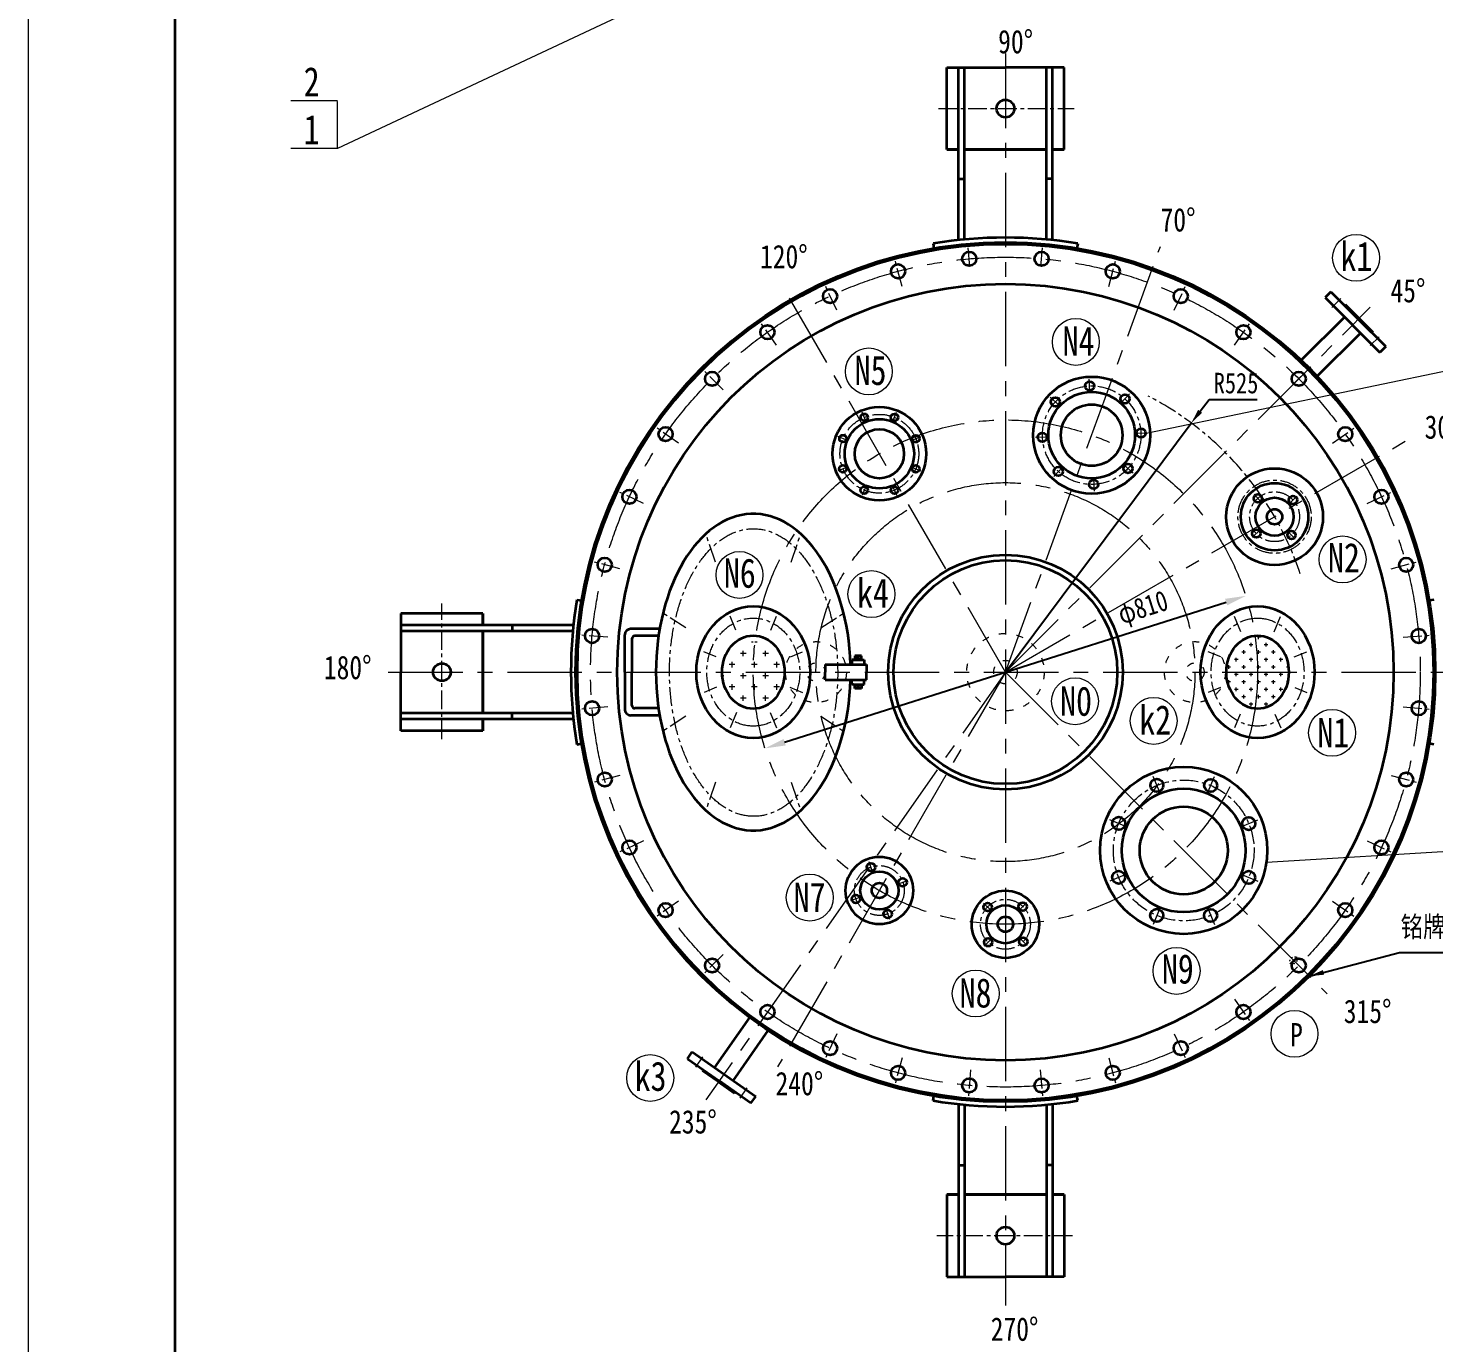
# Model space of a CAD drawing. Header units: millimetres. Extents: x 10132 to 16072, y 1336 to 9746.
# Drawn here: x 10132 to 12529, y 3486 to 5728 of the extents above; entities that cross this region are included whole.
import ezdxf

# ---------------------------------------------------------------- set-up
doc = ezdxf.new("R2010")
doc.units = ezdxf.units.MM
doc.linetypes.add('ACAD_ISO03W100', pattern=[30, 12, -18])
doc.linetypes.add('CENTER', pattern=[50.8, 31.75, -6.35, 6.35, -6.35])
doc.layers.get('DEFPOINTS').update_dxf_attribs({"lineweight": 18})
for name, color, linetype, lineweight in [('点划线', 1, 'CENTER', 15), ('粗实线', 4, 'Continuous', 35), ('细实线', 7, 'Continuous', 18), ('虚线', 3, 'ACAD_ISO03W100', 15)]:
    doc.layers.add(name, color=color, linetype=linetype, lineweight=lineweight)
doc.styles.get("Standard").update_dxf_attribs({"font": 'SIMFANG.TTF', "width": 0.8, "height": 35})
doc.dimstyles.new('新建', dxfattribs={"dimtxt": 40, "dimasz": 35, "dimexe": 12, "dimexo": 10, "dimgap": 10, "dimtad": 1, "dimtoh": 1, "dimdec": 4, "dimdsep": 46, "dimlunit": 6, "dimtxsty": 'Standard', "dimcen": 1, "dimadec": 0, "dimazin": 0, "dimtfac": 1, "dimtdec": 4, "dimtmove": 0, "dimatfit": 0, "dimfxl": 0, "dimtolj": 1, "dimtzin": 0, "dimarcsym": 0})
doc.dimstyles.new('机械标注', dxfattribs={"dimtxt": 35, "dimasz": 25, "dimexe": 12, "dimexo": 10, "dimgap": 10, "dimtad": 1, "dimdec": 1, "dimdsep": 46, "dimtxsty": 'Standard', "dimcen": 2.5, "dimadec": 0, "dimazin": 0, "dimtfac": 1, "dimtdec": 1, "dimtmove": 0, "dimatfit": 3, "dimfxl": 0, "dimarcsym": 0})
doc.dimstyles.new('角度标注', dxfattribs={"dimtxt": 35, "dimasz": 25, "dimexe": 12, "dimexo": 10, "dimgap": 10, "dimtad": 1, "dimtih": 1, "dimtoh": 1, "dimdec": 4, "dimdsep": 46, "dimlunit": 6, "dimtxsty": 'Standard', "dimcen": 1, "dimadec": 0, "dimazin": 0, "dimtfac": 1, "dimtdec": 4, "dimtmove": 0, "dimatfit": 0, "dimfxl": 0, "dimtolj": 1, "dimtzin": 0, "dimarcsym": 0})

# ---------------------------------------------------------------- blocks, each defined once
blk = doc.blocks.new('*D37')
at = {"layer": 'DEFPOINTS', "color": 0}
for p in [(12208.3, 4760), (11388.5, 4499.9)]:
    blk.add_point(p, dxfattribs=at)
at = {"layer": '细实线', "color": 0, "lineweight": -2}
blk.add_line((11421.9, 4510.5), (12174.9, 4749.4), dxfattribs=at)
at = {"layer": '细实线', "color": 0}
for points in [[(12173.1, 4755), (12176.7, 4743.9), (12208.3, 4760)], [(11420.1, 4516), (11423.7, 4504.9), (11388.5, 4499.9)]]:
    blk.add_solid(points, dxfattribs=at)
at = {"layer": '细实线', "color": 0, "insert": (12034, 4736.4), "char_height": 35, "attachment_point": 5, "rotation": 17.6084}
blk.add_mtext('\\A1;φ810', dxfattribs=at)
blk = doc.blocks.new('*D43')
at = {"layer": 'DEFPOINTS', "color": 0}
for p in [(12115.4, 5054.7), (11798.4, 4630)]:
    blk.add_point(p, dxfattribs=at)
at = {"layer": '细实线', "color": 0, "lineweight": -2}
for p, q in [((12130.4, 5074.7), (12145.6, 5095.1)), ((12145.6, 5095.1), (12227.8, 5095.1)), ((11798.4, 4630), (12115.4, 5054.7))]:
    blk.add_line(p, q, dxfattribs=at)
at = {"layer": '细实线', "color": 0}
blk.add_solid([(12127, 5077.2), (12133.7, 5072.2), (12115.4, 5054.7)], dxfattribs=at)
at = {"layer": '细实线', "color": 0, "insert": (12191.7, 5122.6), "char_height": 35, "attachment_point": 5}
blk.add_mtext('\\A1;R525', dxfattribs=at)

msp = doc.modelspace()

# ---------------------------------------------------------------- hatches: boundary and pattern name
at = {"layer": '细实线'}
h = msp.add_hatch(dxfattribs=at)
h.set_pattern_fill('CROSS', color=256, scale=3, angle=90, style=0)
h.set_pattern_definition([(90, (11179.802, 1780.432), (-19.05, 19.05), [9.525, -28.575]), (180, (11184.564, 1785.195), (-19.05, -19.05), [9.525, -28.575])])
edge = h.paths.add_edge_path()
edge.add_line((11368.40192, 4629.95699), (11315.14427, 4629.95699))
edge.add_ellipse((11368.40192, 4629.95699), major_axis=(0, -62.5), ratio=0.8521223852, start_angle=270, end_angle=360)
edge.add_line((11368.40192, 4567.45699), (11368.40192, 4629.95699))
edge = h.paths.add_edge_path()
edge.add_line((11368.40192, 4629.95699), (11368.40192, 4692.45699))
edge.add_ellipse((11368.40192, 4629.95699), major_axis=(0, -62.5), ratio=0.8521223852, start_angle=180, end_angle=270)
edge.add_line((11315.14427, 4629.95699), (11368.40192, 4629.95699))
edge = h.paths.add_edge_path()
edge.add_ellipse((11368.40192, 4629.95699), major_axis=(0, -62.5), ratio=0.8521223852, start_angle=90, end_angle=176.03746895)
edge.add_arc((11898.40192, 4629.95699), 530, 173.24392882, 180)
edge.add_line((11368.40192, 4629.95699), (11421.65957, 4629.95699))
edge = h.paths.add_edge_path()
edge.add_arc((11898.40192, 4629.95699), 530, 180, 186.75607118)
edge.add_ellipse((11368.40192, 4629.95699), major_axis=(0, -62.5), ratio=0.8521223852, start_angle=3.96253105, end_angle=60.87838004)
edge.add_line((11414.92719, 4599.54042), (11368.40192, 4629.95699))
edge = h.paths.add_edge_path()
edge.add_ellipse((11368.40192, 4629.95699), major_axis=(0, -62.5), ratio=0.8521223852, start_angle=60.87838004, end_angle=90)
edge.add_line((11421.65957, 4629.95699), (11368.40192, 4629.95699))
edge.add_line((11368.40192, 4629.95699), (11414.92719, 4599.54042))
h = msp.add_hatch(dxfattribs=at)
h.set_pattern_fill('CROSS', color=256, scale=2, angle=90, style=0)
edge = h.paths.add_edge_path()
edge.add_line((12228.40192, 4629.95699), (12281.65957, 4629.95699))
edge.add_ellipse((12228.40192, 4629.95699), major_axis=(0, 62.5), ratio=0.8521223852, start_angle=270, end_angle=360)
edge.add_line((12228.40192, 4692.45699), (12228.40192, 4629.95699))
edge = h.paths.add_edge_path()
edge.add_line((12228.40192, 4629.95699), (12228.40192, 4567.45699))
edge.add_ellipse((12228.40192, 4629.95699), major_axis=(0, 62.5), ratio=0.8521223852, start_angle=180, end_angle=270)
edge.add_line((12281.65957, 4629.95699), (12228.40192, 4629.95699))
edge = h.paths.add_edge_path()
edge.add_ellipse((12228.40192, 4629.95699), major_axis=(0, 62.5), ratio=0.8521223852, start_angle=90, end_angle=176.03746895)
edge.add_arc((11698.40192, 4629.95699), 530, -6.75607118, 0)
edge.add_line((12228.40192, 4629.95699), (12175.14427, 4629.95699))
edge = h.paths.add_edge_path()
edge.add_arc((11698.40192, 4629.95699), 530, 0, 6.75607118)
edge.add_ellipse((12228.40192, 4629.95699), major_axis=(0, 62.5), ratio=0.8521223852, start_angle=3.96253105, end_angle=60.87838004)
edge.add_line((12181.87664, 4660.37355), (12228.40192, 4629.95699))
edge = h.paths.add_edge_path()
edge.add_ellipse((12228.40192, 4629.95699), major_axis=(0, 62.5), ratio=0.8521223852, start_angle=60.87838004, end_angle=90)
edge.add_line((12175.14427, 4629.95699), (12228.40192, 4629.95699))
edge.add_line((12228.40192, 4629.95699), (12181.87664, 4660.37355))

# ---------------------------------------------------------------- linework, layer by layer
at = {"layer": '点划线', "ltscale": 4}
for p, q in [((11798.40192, 5684.80902), (11798.40192, 3550.02358)), ((11798.40191, 4629.95698), (12062.61305, 5355.87113)), ((11798.40192, 4629.95699), (11419.00221, 5287.09656)), ((11798.40192, 4629.95699), (12420.67338, 5252.22845)), ((11798.40192, 4629.95699), (12483.43997, 5025.46389)), ((10745.82287, 4629.95699), (12847.85541, 4629.95699)), ((11798.40192, 4629.95698), (11287.71932, 3900.62664)), ((11798.40192, 4629.95699), (11409.90563, 3957.06168)), ((11798.40192, 4629.95699), (12347.17966, 4081.17924))]:
    msp.add_line(p, q, dxfattribs=at)
at = {"layer": '点划线'}
for p, q in [((11684.28806, 5590.95696), (11915.46296, 5590.95696)), ((11737.87938, 5321.73277), (11734.77822, 5357.17912)), ((11858.92446, 5321.73277), (11862.02561, 5357.17912)), ((11622.18581, 5287.60446), (11609.46401, 5335.08284)), ((11974.61803, 5287.60446), (11987.33982, 5335.08284)), ((11510.66364, 5247.01371), (11489.89059, 5291.56167)), ((12086.14019, 5247.01371), (12106.91325, 5291.56167)), ((12370.28733, 5267.06593), (12355.09316, 5251.87176)), ((11407.88426, 5187.674), (11379.69112, 5227.93798)), ((12188.91958, 5187.674), (12217.11272, 5227.93798)), ((12435.51083, 5201.84244), (12420.31665, 5186.64827)), ((11316.97055, 5111.38835), (11282.21397, 5146.14494)), ((12279.83328, 5111.38835), (12314.58987, 5146.14494)), ((11942.24929, 5107.80452), (11941.29955, 5129.55717)), ((11891.02265, 5083.91715), (11874.96963, 5098.62702)), ((11995.36292, 5088.47274), (12010.0728, 5104.52576)), ((11560.79298, 5056.93071), (11554.12713, 5073.02349)), ((11606.01085, 5056.93071), (11612.6767, 5073.02349)), ((11240.6849, 5020.47465), (11200.42092, 5048.66778)), ((12019.25029, 5037.2461), (12041.00294, 5038.19584)), ((12356.11894, 5020.47465), (12396.38291, 5048.66778)), ((11528.81911, 5024.95685), (11512.72633, 5031.62269)), ((11637.98472, 5024.95685), (11654.0775, 5031.62269)), ((11871.69087, 5030.80352), (11849.93822, 5029.85378)), ((11528.81911, 4979.73897), (11512.72633, 4973.07312)), ((11637.98472, 4979.73897), (11654.0775, 4973.07312)), ((11895.57824, 4979.57688), (11880.86837, 4963.52386)), ((11999.91851, 4984.13247), (12015.97153, 4969.42259)), ((11560.79298, 4947.76511), (11554.12713, 4931.67233)), ((11606.01085, 4947.76511), (11612.6767, 4931.67233)), ((11948.69187, 4960.2451), (11949.64161, 4938.49245)), ((11181.34519, 4917.69526), (11136.79723, 4938.46832)), ((12235.67183, 4918.82208), (12222.42758, 4933.16597)), ((12281.42889, 4916.83604), (12295.77278, 4930.08029)), ((12415.45864, 4917.69526), (12460.0066, 4938.46832)), ((12233.68579, 4873.06502), (12219.3419, 4859.82077)), ((12279.44285, 4871.07898), (12292.6871, 4856.73509)), ((11304.00448, 4817.50698), (11287.46157, 4865.68626)), ((11432.79936, 4817.50698), (11449.34226, 4865.68626)), ((11140.75444, 4806.1731), (11093.27606, 4818.89489)), ((12456.04939, 4806.1731), (12503.52777, 4818.89489)), ((10837.4019, 4515.84312), (10837.4019, 4747.01802)), ((11253.23332, 4705.2501), (11214.37825, 4730.65216)), ((11338.72381, 4701.60628), (11328.98567, 4725.11623)), ((11398.08003, 4701.60628), (11407.81817, 4725.11623)), ((11483.57051, 4705.2501), (11522.42558, 4730.65216)), ((12199.8823, 4698.80943), (12189.03051, 4725.00797)), ((12256.92153, 4698.80943), (12267.77332, 4725.00797)), ((11120.14598, 4689.29669), (11071.17979, 4693.58068)), ((12476.65785, 4689.29669), (12525.62405, 4693.58068)), ((11304.9735, 4656.22989), (11284.31029, 4664.78888)), ((11431.83033, 4656.22989), (11452.49354, 4664.78888)), ((12165.90442, 4655.8443), (12144.34533, 4664.77436)), ((12290.89941, 4655.8443), (12312.4585, 4664.77436)), ((11305.90442, 4604.06967), (11284.34533, 4595.13961)), ((11430.89941, 4604.06967), (11452.4585, 4595.13961)), ((12164.9735, 4603.68408), (12144.31029, 4595.12509)), ((12291.83033, 4603.68408), (12312.49354, 4595.12509)), ((11120.14598, 4570.61728), (11071.17979, 4566.33329)), ((11339.8823, 4561.10454), (11329.03051, 4534.906)), ((11396.92153, 4561.10454), (11407.77332, 4534.906)), ((12198.72381, 4558.30769), (12188.98567, 4534.79774)), ((12258.08003, 4558.30769), (12267.81817, 4534.79774)), ((12476.65785, 4570.61728), (12525.62405, 4566.33329)), ((11253.23332, 4554.66387), (11214.37825, 4529.26181)), ((11483.57051, 4554.66387), (11522.42558, 4529.26181)), ((11140.75444, 4453.74088), (11093.27606, 4441.01908)), ((11304.00448, 4442.40699), (11287.46157, 4394.22772)), ((11432.79936, 4442.40699), (11449.34226, 4394.22772)), ((12062.08473, 4423.37036), (12050.18143, 4452.10747)), ((12142.83093, 4423.37036), (12154.73423, 4452.10747)), ((12456.04939, 4453.74088), (12503.52777, 4441.01908)), ((12004.98854, 4366.27417), (11976.25143, 4378.17747)), ((12199.92712, 4366.27417), (12228.66423, 4378.17747)), ((11181.34519, 4342.21871), (11136.79723, 4321.44566)), ((12415.45864, 4342.21871), (12460.0066, 4321.44566)), ((11572.48086, 4287.93271), (11565.87382, 4306.304)), ((11613.84614, 4268.27142), (11632.21743, 4274.87846)), ((12004.98854, 4285.52797), (11976.25143, 4273.62467)), ((12199.92712, 4285.52797), (12228.66423, 4273.62467)), ((11552.81957, 4246.56744), (11534.44828, 4239.96039)), ((11240.6849, 4239.43933), (11200.42092, 4211.24619)), ((11594.18484, 4226.90614), (11600.79189, 4208.53485)), ((11775.19101, 4222.37699), (11761.14882, 4235.9407)), ((11820.98679, 4223.00864), (11834.5505, 4237.05083)), ((12062.08473, 4228.43178), (12050.18143, 4199.69467)), ((12142.83093, 4228.43178), (12154.73423, 4199.69467)), ((12356.11894, 4239.43933), (12396.38291, 4211.24619)), ((11775.82266, 4176.58121), (11762.25895, 4162.53901)), ((11821.61844, 4177.21286), (11835.66064, 4163.64915)), ((11316.97055, 4148.52562), (11282.21397, 4113.76904)), ((12279.83328, 4148.52562), (12314.58987, 4113.76904)), ((11407.88426, 4072.23997), (11379.69112, 4031.97599)), ((12188.91958, 4072.23997), (12217.11272, 4031.97599)), ((11510.66364, 4012.90026), (11489.89059, 3968.3523)), ((12086.14019, 4012.90026), (12106.91325, 3968.3523)), ((11270.27894, 3956.12699), (11282.60384, 3973.72877)), ((11622.18581, 3972.30951), (11609.46401, 3924.83113)), ((11974.61803, 3972.30951), (11987.33982, 3924.83113)), ((11739.06221, 3951.70105), (11734.77822, 3902.73486)), ((11857.74162, 3951.70105), (11862.02561, 3902.73486)), ((11345.83748, 3903.22033), (11358.16238, 3920.82211)), ((11912.51574, 3668.95695), (11681.34083, 3668.95695))]:
    msp.add_line(p, q, dxfattribs=at)
at = {"layer": '点划线', "ltscale": 4}
for radius in [707.5, 430, 323.14969]:
    msp.add_circle((11798.40192, 4629.95699), radius, dxfattribs=at)
at = {"layer": '点划线'}
for centre, radius in [((11945.47058, 5034.02481), 84), ((11583.40192, 5002.34791), 67.2), ((12257.39538, 4894.95698), 62.5), ((12257.39538, 4894.95698), 42.5), ((12102.45783, 4325.90107), 120), ((11583.40192, 4257.56606), 42.5), ((11798.40192, 4199.95699), 42.5)]:
    msp.add_circle(centre, radius, dxfattribs=at)
msp.add_arc((11798.40191, 4629.95699), 530, 18.40933809, 62.65413498, dxfattribs=at)
for centre, major_axis, ratio in [((11368.93103, 4629.26401), (0.52911, -245.19278), 0.584843442), ((11368.40192, 4629.95699), (0, -92.03775), 0.8606348409), ((12228.40192, 4629.95699), (0, 92.03775), 0.8606348409)]:
    msp.add_ellipse(centre, major_axis=major_axis, ratio=ratio, dxfattribs=at)
at = {"layer": '粗实线'}
for p, q in [((11698.4019, 5520.95701), (11698.4019, 5660.95701)), ((11698.4019, 5660.95701), (11798.4019, 5660.95701)), ((11718.4019, 5366.62586), (11718.4019, 5660.95701)), ((11728.4019, 5367.64326), (11728.4019, 5660.95701)), ((11898.4019, 5660.95701), (11798.4019, 5660.95701)), ((11868.4019, 5367.64326), (11868.4019, 5660.95701)), ((11878.4019, 5366.62586), (11878.4019, 5660.95701)), ((11898.4019, 5520.95701), (11898.4019, 5660.95701)), ((11718.4019, 5520.95701), (11698.4019, 5520.95701)), ((11698.4019, 5520.95701), (11718.4019, 5520.95701)), ((11798.4019, 5520.95701), (11728.4019, 5520.95701)), ((11728.4019, 5520.95701), (11798.4019, 5520.95701)), ((11868.4019, 5520.95701), (11798.4019, 5520.95701)), ((11798.4019, 5520.95701), (11868.4019, 5520.95701)), ((11898.4019, 5520.95701), (11878.4019, 5520.95701)), ((11878.4019, 5520.95701), (11898.4019, 5520.95701)), ((11718.4019, 5470.95701), (11728.4019, 5470.95701)), ((11878.4019, 5470.95701), (11868.4019, 5470.95701)), ((11675.14336, 5360.63363), (11676.47409, 5352.74509)), ((11921.66044, 5360.63363), (11920.32972, 5352.74509)), ((12353.39589, 5278.45876), (12343.4964, 5268.55927)), ((12353.39589, 5278.45876), (12400.14977, 5231.70488)), ((12343.4964, 5268.55927), (12437.00416, 5175.0515)), ((12378.14463, 5256.53845), (12376.73042, 5255.12424)), ((12401.56399, 5233.11909), (12378.14463, 5256.53845)), ((12376.60312, 5235.45254), (12302.88432, 5161.73374)), ((12446.90366, 5184.951), (12400.14977, 5231.70488)), ((12401.56399, 5233.11909), (12424.98335, 5209.69973)), ((12403.89744, 5208.15822), (12330.17864, 5134.43942)), ((12424.98335, 5209.69973), (12423.56913, 5208.28552)), ((12446.90366, 5184.951), (12437.00416, 5175.0515)), ((11067.72528, 4753.21555), (11075.61382, 4751.88482)), ((12529.07853, 4753.21555), (12521.18998, 4751.88482)), ((10767.4019, 4729.95701), (10767.4019, 4629.95701)), ((10907.4019, 4729.95701), (10767.4019, 4729.95701)), ((10907.4019, 4729.95701), (10907.4019, 4709.95701)), ((10907.4019, 4709.95701), (10907.4019, 4729.95701)), ((11061.73305, 4709.95701), (10767.4019, 4709.95701)), ((11060.71566, 4699.95701), (10767.4019, 4699.95701)), ((10907.4019, 4699.95701), (10907.4019, 4629.95701)), ((10907.4019, 4629.95701), (10907.4019, 4699.95701)), ((10957.4019, 4709.95701), (10957.4019, 4699.95701)), ((11208.7109, 4703.68594), (11159.23443, 4703.68594)), ((11149.23443, 4629.95699), (11149.23443, 4693.68594)), ((11161.23443, 4686.68594), (11161.23443, 4629.95699)), ((11206.79853, 4691.68594), (11166.23443, 4691.68594)), ((11536.40699, 4650.95699), (11536.40699, 4642.95699)), ((11539.29016, 4650.95699), (11536.40699, 4650.95699)), ((11539.29016, 4650.95699), (11557.37499, 4650.95699)), ((11541.33529, 4657.59742), (11541.33529, 4650.95699)), ((11552.68641, 4657.59742), (11541.33529, 4657.59742)), ((11544.64724, 4654.25736), (11544.64724, 4653.38161)), ((11546.57896, 4654.25736), (11544.64724, 4654.25736)), ((11544.64724, 4653.38161), (11546.57896, 4653.38161)), ((11546.57896, 4653.38161), (11546.57896, 4654.25736)), ((11546.57896, 4654.25736), (11549.60494, 4654.25736)), ((11549.60494, 4653.38161), (11546.57896, 4653.38161)), ((11547.45222, 4653.38161), (11547.45222, 4654.25736)), ((11549.60494, 4654.25736), (11549.60494, 4653.38161)), ((11552.68641, 4650.95699), (11552.68641, 4657.59742)), ((11557.37499, 4650.95699), (11557.37499, 4642.95699)), ((10767.4019, 4529.95701), (10767.4019, 4629.95701)), ((10907.4019, 4629.95701), (10907.4019, 4559.95701)), ((10907.4019, 4559.95701), (10907.4019, 4629.95701)), ((11149.23443, 4629.95699), (11149.23443, 4566.22803)), ((11161.23443, 4573.22803), (11161.23443, 4629.95699)), ((11490.71553, 4642.95699), (11490.71553, 4629.95699)), ((11490.71553, 4642.95699), (11561.29678, 4642.95699)), ((11490.71553, 4616.95699), (11490.71553, 4629.95699)), ((11561.29678, 4642.95699), (11561.29678, 4629.95699)), ((11561.29678, 4616.95699), (11561.29678, 4629.95699)), ((11490.71553, 4616.95699), (11561.29678, 4616.95699)), ((11536.40699, 4608.95699), (11536.40699, 4616.95699)), ((11539.29016, 4608.95699), (11536.40699, 4608.95699)), ((11539.29016, 4608.95699), (11557.37499, 4608.95699)), ((11541.33529, 4602.31655), (11541.33529, 4608.95699)), ((11544.64724, 4605.65661), (11544.64724, 4606.53236)), ((11544.64724, 4606.53236), (11546.57896, 4606.53236)), ((11546.57896, 4605.65661), (11544.64724, 4605.65661)), ((11546.57896, 4606.53236), (11546.57896, 4605.65661)), ((11549.60494, 4606.53236), (11546.57896, 4606.53236)), ((11546.57896, 4605.65661), (11549.60494, 4605.65661)), ((11547.45222, 4606.53236), (11547.45222, 4605.65661)), ((11549.60494, 4605.65661), (11549.60494, 4606.53236)), ((11552.68641, 4608.95699), (11552.68641, 4602.31655)), ((11557.37499, 4608.95699), (11557.37499, 4616.95699)), ((11552.68641, 4602.31655), (11541.33529, 4602.31655)), ((11060.71566, 4559.95701), (10767.4019, 4559.95701)), ((10957.4019, 4549.95701), (10957.4019, 4559.95701)), ((11208.7109, 4556.22803), (11159.23443, 4556.22803)), ((11206.79853, 4568.22803), (11166.23443, 4568.22803)), ((11061.73305, 4549.95701), (10767.4019, 4549.95701)), ((10907.4019, 4549.95701), (10907.4019, 4529.95701)), ((10907.4019, 4529.95701), (10907.4019, 4549.95701)), ((10907.4019, 4529.95701), (10767.4019, 4529.95701)), ((11067.72528, 4506.69847), (11075.61382, 4508.02919)), ((12529.07853, 4506.69847), (12521.18998, 4508.02919)), ((11302.50877, 3955.39676), (11362.30648, 4040.79675)), ((11334.12804, 3933.25671), (11393.92575, 4018.6567)), ((11256.12602, 3970.78347), (11264.15609, 3982.2516)), ((11264.15609, 3982.2516), (11372.48072, 3906.40188)), ((11256.12602, 3970.78347), (11310.28833, 3932.85861)), ((11282.01089, 3950.21714), (11283.15804, 3951.85545)), ((11309.14118, 3931.22031), (11282.01089, 3950.21714)), ((11364.45065, 3894.93375), (11310.28833, 3932.85861)), ((11309.14118, 3931.22031), (11336.27148, 3912.22347)), ((11336.27148, 3912.22347), (11337.41863, 3913.86177)), ((11364.45065, 3894.93375), (11372.48072, 3906.40188)), ((11675.14336, 3899.28038), (11676.47409, 3907.16893)), ((11718.4019, 3893.28815), (11718.4019, 3598.95701)), ((11728.4019, 3892.27076), (11728.4019, 3598.95701)), ((11868.4019, 3892.27076), (11868.4019, 3598.95701)), ((11878.4019, 3893.28815), (11878.4019, 3598.95701)), ((11921.66044, 3899.28038), (11920.32972, 3907.16893)), ((11718.4019, 3788.95701), (11728.4019, 3788.95701)), ((11878.4019, 3788.95701), (11868.4019, 3788.95701)), ((11698.4019, 3738.95701), (11698.4019, 3598.95701)), ((11698.4019, 3738.95701), (11718.4019, 3738.95701)), ((11718.4019, 3738.95701), (11698.4019, 3738.95701)), ((11728.4019, 3738.95701), (11798.4019, 3738.95701)), ((11798.4019, 3738.95701), (11728.4019, 3738.95701)), ((11798.4019, 3738.95701), (11868.4019, 3738.95701)), ((11868.4019, 3738.95701), (11798.4019, 3738.95701)), ((11878.4019, 3738.95701), (11898.4019, 3738.95701)), ((11898.4019, 3738.95701), (11878.4019, 3738.95701)), ((11898.4019, 3738.95701), (11898.4019, 3598.95701)), ((11698.4019, 3598.95701), (11798.4019, 3598.95701)), ((11898.4019, 3598.95701), (11798.4019, 3598.95701))]:
    msp.add_line(p, q, dxfattribs=at)
msp.add_lwpolyline([(10381.69721, 1435.97026), (15971.69721, 1435.97026), (15971.69721, 9645.97026), (10381.69721, 9645.97026)], close=True, dxfattribs=at)
for centre, radius in [((11798.4019, 5590.95701), 14.99991), ((11798.40192, 4629.95699), 733), ((11798.40192, 4629.95699), 730), ((11736.73923, 5334.76474), 12), ((11860.0646, 5334.76474), 12), ((11615.28744, 5313.34951), 12), ((11981.51639, 5313.34951), 12), ((11798.40192, 4629.95699), 662), ((11499.3995, 5271.16975), 12), ((12097.40434, 5271.16975), 12), ((11392.59659, 5209.50706), 12), ((12204.20725, 5209.50706), 12), ((11298.12387, 5130.23503), 12), ((11945.47058, 5034.02481), 99.75), ((12298.67996, 5130.23503), 12), ((11945.47058, 5034.02481), 73.85), ((11941.89355, 5117.94861), 7.7), ((11883.59815, 5090.83856), 7.7), ((11945.47058, 5034.02481), 52.5), ((12002.28433, 5095.89724), 7.7), ((11583.40192, 5002.34791), 79.8), ((11583.40192, 5002.34791), 59.08), ((11557.74996, 5064.45924), 6.16), ((11609.18259, 5064.40592), 6.16), ((11218.85185, 5035.76231), 12), ((11583.40192, 5002.34791), 42), ((11861.54678, 5030.44778), 7.7), ((12029.39439, 5037.60184), 7.7), ((12377.95199, 5035.76231), 12), ((11521.3439, 5028.12858), 6.16), ((11645.51325, 5027.99986), 6.16), ((11521.29059, 4976.69596), 6.16), ((11645.45993, 4976.56724), 6.16), ((11888.65683, 4972.15237), 7.7), ((12007.34302, 4977.21106), 7.7), ((12257.39538, 4894.95698), 82.5), ((11157.18916, 4928.95941), 12), ((11557.62124, 4940.2899), 6.16), ((11609.05387, 4940.23658), 6.16), ((11949.04761, 4950.101), 7.7), ((12257.39538, 4894.95698), 57.5), ((12439.61468, 4928.95941), 12), ((12228.88799, 4926.16916), 7), ((12257.39538, 4894.95698), 32.5), ((12288.77597, 4923.61987), 7), ((12257.39538, 4894.95698), 13), ((12226.33871, 4866.28118), 7), ((12286.22668, 4863.7319), 7), ((11115.00939, 4813.07146), 12), ((11798.40192, 4629.95699), 200), ((11798.40192, 4629.95699), 190.72179), ((12481.79444, 4813.07146), 12), ((11093.59417, 4691.61967), 12), ((12503.20967, 4691.61967), 12), ((10837.4019, 4629.95701), 14.99991), ((11093.59417, 4568.2943), 12), ((12503.20967, 4568.2943), 12), ((12102.45783, 4325.90107), 142.5), ((11115.00939, 4446.84251), 12), ((12056.65077, 4436.81416), 11), ((12148.49475, 4436.71895), 11), ((12481.79444, 4446.84251), 12), ((12102.45783, 4325.90107), 105.5), ((12102.45783, 4325.90107), 75), ((11991.63995, 4371.93799), 11), ((12213.37092, 4371.70813), 11), ((11157.18916, 4330.95457), 12), ((12439.61468, 4330.95457), 12), ((11583.40192, 4257.56606), 57.5), ((11569.09667, 4297.34267), 7), ((11583.40192, 4257.56606), 32.5), ((11583.40192, 4257.56606), 13), ((11623.2561, 4271.65561), 7), ((11991.54474, 4280.09401), 11), ((12213.27571, 4279.86415), 11), ((11543.40961, 4243.18324), 7), ((11798.40192, 4199.95699), 57.5), ((11218.85185, 4224.15166), 12), ((11597.56904, 4217.49618), 7), ((11767.99846, 4229.32445), 7), ((11798.40192, 4199.95699), 32.5), ((11827.93426, 4230.20119), 7), ((12056.42092, 4215.08319), 11), ((12148.26489, 4214.98798), 11), ((12377.95199, 4224.15166), 12), ((11798.40192, 4199.95699), 13), ((11768.87519, 4169.38866), 7), ((11828.81099, 4170.26539), 7), ((11298.12387, 4129.67894), 12), ((12298.67996, 4129.67894), 12), ((11392.59659, 4050.40691), 12), ((12204.20725, 4050.40691), 12), ((11499.3995, 3988.74423), 12), ((12097.40434, 3988.74423), 12), ((11615.28744, 3946.56446), 12), ((11981.51639, 3946.56446), 12), ((11736.73923, 3925.14924), 12), ((11860.0646, 3925.14924), 12), ((11798.4019, 3668.95701), 14.99991)]:
    msp.add_circle(centre, radius, dxfattribs=at)
for centre, radius, start, end in [((11798.4019, 4629.95701), 741, 80.4248663, 99.5751337), ((11798.4019, 4629.95701), 741, 170.4248663, 189.5751337), ((11159.23443, 4693.68594), 10, 90, 180), ((11166.23443, 4686.68594), 5, 90, 180), ((11547.01085, 4653.87221), 1.16439, 19.31540051, 160.68459949), ((11547.01085, 4653.87221), 1.16439, 204.91905171, 335.08094829), ((11547.01085, 4606.04176), 1.16439, 199.31540051, 340.68459949), ((11547.01085, 4606.04176), 1.16439, 24.91905171, 155.08094829), ((11159.23443, 4566.22803), 10, 180, 270), ((11166.23443, 4573.22803), 5, 180, 270), ((11798.4019, 4629.95701), 741, 260.4248663, 279.5751337)]:
    msp.add_arc(centre, radius, start, end, dxfattribs=at)
for start_param, end_param in [(7.9021484048, 10.9955742873), (4.7123889801, 7.8058148632)]:
    msp.add_ellipse((11368.40192, 4629.95699), major_axis=(0, -270), ratio=0.6148148148, start_param=start_param, end_param=end_param, dxfattribs=at)
for centre, major_axis, ratio in [((11368.40192, 4629.95699), (0, -112.5), 0.8632863781), ((12228.40192, 4629.95699), (0, 112.5), 0.8632863781), ((11368.40192, 4629.95699), (0, -62.5), 0.8521223852), ((12228.40192, 4629.95699), (0, 62.5), 0.8521223852)]:
    msp.add_ellipse(centre, major_axis=major_axis, ratio=ratio, dxfattribs=at)
at = {"layer": '细实线'}
for p, q in [((11715.90192, 6019.02483), (10659.46064, 5522.8228)), ((10659.46064, 5604.3645), (10579.46064, 5604.3645)), ((10659.46064, 5522.8228), (10659.46064, 5602.8228)), ((10659.46064, 5522.8228), (10579.46064, 5522.8228)), ((12041.11146, 5038.20058), (12986.89902, 5234.90087)), ((12243.55583, 4305.96101), (12986.89902, 4350.2178))]:
    msp.add_line(p, q, dxfattribs=at)
msp.add_lwpolyline([(10131.69721, 1335.97026), (16071.69721, 1335.97026), (16071.69721, 9745.97026), (10131.69721, 9745.97026)], close=True, dxfattribs=at)
for centre in [(12396.40861, 5336.42488), (11918.50914, 5192.99926), (11565.44092, 5142.74925), (12373.478, 4822.10069), (11344.82788, 4795.62174), (11569.89242, 4763.05958), (11917.07094, 4580.22168), (12051.23238, 4546.75171), (12355.42637, 4526.50784), (11464.65064, 4245.5488), (12090.23951, 4120.50197), (11747.72287, 4082.00809), (12291.39968, 4013.1903), (11192.63276, 3937.88649)]:
    msp.add_circle(centre, 40, dxfattribs=at)
at = {"layer": '虚线'}
for p in [(12283.60786, 4132.29551), (12296.06341, 4144.75107)]:
    msp.add_line(p, (12289.83563, 4138.52329), dxfattribs=at)
for centre, radius in [((11475.25223, 4629.95699), 51.975), ((11798.40192, 4629.95699), 66), ((12121.55161, 4629.95699), 51.975), ((11475.25223, 4629.95699), 15.75), ((11798.40192, 4629.95699), 20), ((12121.55161, 4629.95699), 15.75)]:
    msp.add_circle(centre, radius, dxfattribs=at)
at = {"layer": '虚线', "ltscale": 0.2}
msp.add_ellipse((12289.74904, 4138.4367), major_axis=(4.99997, 4.99997), ratio=0.7726382765, dxfattribs=at)

# ---------------------------------------------------------------- texts
at = {"layer": '细实线'}
for s, insert, char_height, width, attachment_point in [('90°', (11815.7909, 5704.80902), 40, 380.9552, 5), ('2', (10615.25649, 5636.71407), 50, 250.0766, 5), ('1', (10615.25649, 5555.17237), 50, 250.0766, 5), ('70°', (12092.80164, 5400.95621), 40, 380.9552, 5), ('120°', (11420.49866, 5338.2664), 40, 380.9552, 5), ('k1', (12396.96909, 5339.00269), 50, 251.1858, 5), ('45°', (12484.85525, 5280.18105), 40, 380.9552, 5), ('N4', (11923.09519, 5194.40053), 50, 240.0753, 5), ('N5', (11568.37729, 5144.20687), 50, 240.0753, 5), ('30°', (12543.08949, 5047.63099), 40, 380.9552, 5), ('N2', (12375.67586, 4825.20962), 50, 240.0753, 5), ('N6', (11345.42211, 4798.44161), 50, 664.413866, 5), ('k4', (11572.46641, 4764.85306), 50, 251.1858, 5), ('180°', (10676.7344, 4637.61312), 40, 380.9552, 5), ('N0', (11918.87189, 4580.1135), 50, 240.0753, 5), ('k2', (12053.80637, 4548.54519), 50, 251.1858, 5), ('{\\H1x;N1}', (12357.64175, 4526.77574), 50, 664.413866, 5), ('N7', (11464.42121, 4246.14053), 50, 240.0753, 5), ('铭牌位置', (12472.39825, 4213.40612), 35, 150.049662, 1), ('N9', (12092.39893, 4123.51444), 50, 240.0753, 5), ('N8', (11747.49344, 4082.59982), 50, 240.0753, 5), ('315°', (12416.08681, 4051.24346), 40, 380.9552, 5), ('P', (12294.68228, 4011.64975), 40, 251.1858, 5), ('k3', (11193.19324, 3940.46429), 50, 251.1858, 5), ('240°', (11447.03363, 3928.08243), 40, 380.9552, 5), ('235°', (11265.50086, 3862.84961), 40, 380.9552, 5), ('270°', (11813.94816, 3509.38474), 40, 380.9552, 5)]:
    msp.add_mtext(s, dxfattribs=dict(at, insert=insert, char_height=char_height, width=width, attachment_point=attachment_point))

# ---------------------------------------------------------------- dimensions: what is measured, and where the dimension line sits
dim = msp.add_radius_dim(center=(11798.40191, 4629.95699), mpoint=(12115.42958, 5054.6845), text='R525', dimstyle='角度标注', dxfattribs=at)
dim.commit()
dim.dimension.update_dxf_attribs({"geometry": '*D43', "text_midpoint": (12191.67869, 5095.07941), "dimtype": 164})
dim = msp.add_diameter_dim_2p(p1=(11388.5489, 4499.87815), p2=(12208.25494, 4760.03582), text='φ810', dimstyle='新建', dxfattribs=at)
dim.commit()
dim.dimension.update_dxf_attribs({"geometry": '*D37', "text_midpoint": (12043.15824, 4707.63756), "dimtype": 163})

# ---------------------------------------------------------------- leaders
msp.add_leader([(12316.71119, 4111.64772), (12470.18449, 4151.80632), (12628.24352, 4151.80632)], dimstyle='机械标注', override={"dimgap": 10, "dimtad": 0}, dxfattribs=at)

doc.saveas('drawing.dxf')
